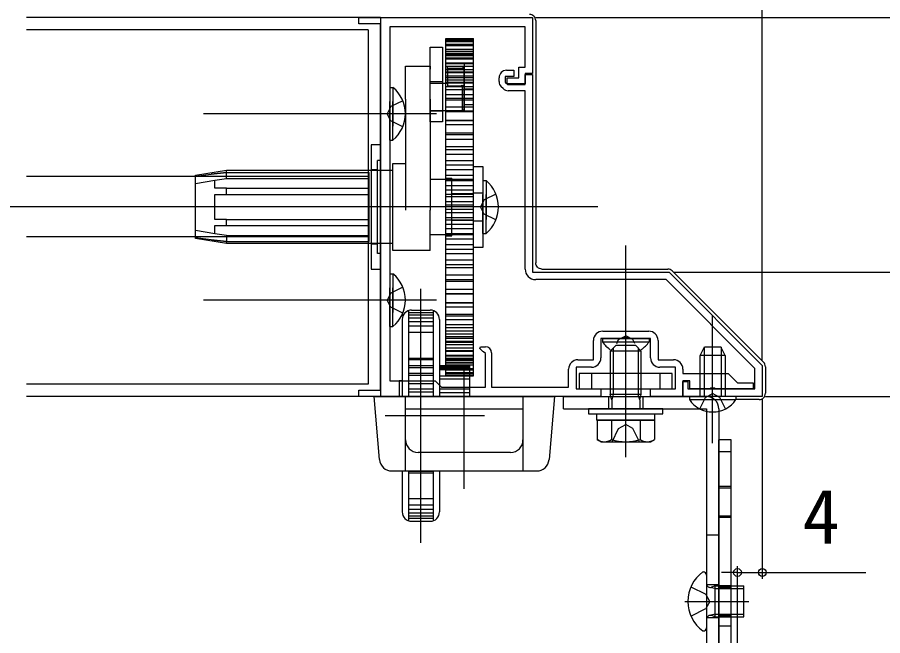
# Model space of a CAD drawing. Units: millimetres, scale not verified. Extents: x -525 to 525, y -783 to 778.
# Drawn here: x 66.3 to 205.7, y -383 to -283.5 of the extents above; entities that cross this region are included whole.
import ezdxf
from ezdxf.enums import TextEntityAlignment as Align

# ---------------------------------------------------------------- set-up
doc = ezdxf.new("R2010")
doc.units = ezdxf.units.MM
doc.header["$LTSCALE"] = 4
for name, color, linetype in [('0-2_YKK_11', 7, 'Continuous'), ('0-4_YKK_12', 2, 'Continuous'), ('0-5_YKK_13', 4, 'Continuous'), ('0-6_YKK_D', 6, 'Continuous')]:
    doc.layers.add(name, color=color, linetype=linetype)
doc.styles.add('ＭＳ ゴシック', font='')
doc.styles.get('ＭＳ ゴシック').set_extended_font_data('MS Gothic')

msp = doc.modelspace()

# ---------------------------------------------------------------- linework, layer by layer
at = {"layer": '0-2_YKK_11'}
for p, q in [((143.882, -293.818), (143.882, -293.2)), ((144.516, -294.949), (144.234, -294.666)), ((160.582, -334), (167.982, -334))]:
    msp.add_line(p, q, dxfattribs=at)
for points in [[(124.782, -343.5), (124.782, -284.5), (121.282, -284.5), (121.282, -283.5), (149.282, -283.5), (149.282, -292.5), (148.082, -292.5), (148.082, -294.2), (145.182, -294.2), (145.182, -293.2), (147.082, -293.2), (147.082, -291.5), (148.082, -291.5), (148.082, -285), (126.282, -285), (126.282, -342), (133.582, -342), (134.582, -343), (141.682, -343), (141.682, -337.6), (141.382, -337.3), (141.241, -337.242), (140.758, -336.759), (140.865, -336.5), (141.682, -336.5)], [(145.082, -292), (146.282, -292), (146.282, -293), (144.882, -293), (144.882, -293.9), (145.282, -294.3), (148.082, -294.3), (148.082, -292.7), (149.282, -292.7)], [(149.282, -292.7), (149.282, -324.5), (171.282, -324.5), (186.282, -339.5), (186.282, -344.5), (173.482, -344.5), (173.482, -342.1), (174.282, -342.1), (174.282, -343.3), (185.082, -343.3), (185.082, -339.998), (170.785, -325.7), (149.782, -325.7)], [(148.082, -324), (148.082, -295.3), (145.365, -295.3)], [(156.582, -338.6), (159.082, -338.6), (159.082, -335.5)], [(168.282, -338.3), (168.282, -335.2), (164.74, -335.2), (164.557, -335.08), (164.007, -335.08), (163.824, -335.2), (160.282, -335.2), (160.282, -338.3)], [(169.482, -335.5), (169.482, -338.6), (171.982, -338.6)], [(142.682, -337.5), (142.682, -343), (155.082, -343), (155.082, -340.1)], [(158.782, -339.8), (156.282, -339.8), (156.282, -343.3), (160.282, -343.3), (160.282, -344.5), (121.282, -344.5), (121.282, -343.5), (124.782, -343.5)], [(173.482, -340.1), (173.482, -340.8), (180.782, -340.8), (182.282, -342.3), (184.782, -342.3), (184.782, -343.3), (178.74, -343.3), (178.557, -343.18), (178.007, -343.18), (177.824, -343.3), (174.582, -343.3), (174.582, -342), (173.482, -342), (173.482, -344.5), (168.282, -344.5), (168.282, -343.3), (172.282, -343.3), (172.282, -339.8), (169.782, -339.8)]]:
    msp.add_lwpolyline(points, dxfattribs=at)
for centre, radius, start, end in [((145.082, -293.2), 1.2, 90.00001, 179.99999), ((145.082, -293.818), 1.2, 180.00002, 225.00001), ((145.365, -294.1), 1.2, 224.99999, 269.99998), ((149.782, -324), 1.7, 180.00001, 269.99999), ((160.582, -335.5), 1.5, 90.00001, 179.99999), ((167.982, -335.5), 1.5, 0.00001, 89.99999), ((141.682, -337.5), 1, 0.00001, 89.99999), ((156.582, -340.1), 1.5, 90.00001, 179.99999), ((158.782, -338.3), 1.5, 270.00001, 359.99999), ((169.782, -338.3), 1.5, 180.00001, 269.99999), ((171.982, -340.1), 1.5, 0.00001, 89.99999)]:
    msp.add_arc(centre, radius, start, end, dxfattribs=at)
at = {"layer": '0-4_YKK_12'}
for p, q in [((124.782, -283.5), (67.781, -283.5)), ((124.782, -283.5), (124.782, -284.8)), ((122.782, -285.5), (67.781, -285.5)), ((122.782, -285.5), (122.782, -342.5)), ((124.782, -284.8), (124.782, -343.2)), ((122.782, -309.116), (67.781, -309.116)), ((159.782, -314), (-180.218, -314)), ((122.782, -318.8), (67.781, -318.8)), ((122.782, -342.5), (67.781, -342.5)), ((124.782, -343.2), (124.782, -344.5)), ((124.782, -344.5), (67.781, -344.5))]:
    msp.add_line(p, q, dxfattribs=at)
at = {"layer": '0-5_YKK_13'}
for p, q in [((149.782, -283.999), (149.782, -323.002)), ((135.282, -286.889), (139.782, -286.889)), ((135.282, -286.889), (139.782, -286.889)), ((135.282, -341.2), (135.282, -286.889)), ((135.282, -286.965), (139.782, -286.965)), ((139.782, -341.2), (139.782, -286.889)), ((135.282, -287.219), (139.782, -287.219)), ((135.282, -287.371), (139.782, -287.371)), ((135.282, -287.792), (139.782, -287.792)), ((135.282, -287.792), (139.782, -287.792)), ((135.282, -288.018), (139.782, -288.018)), ((135.282, -288.603), (139.782, -288.603)), ((135.282, -288.603), (139.782, -288.603)), ((135.282, -288.9), (139.782, -288.9)), ((135.282, -288.961), (139.782, -288.961)), ((135.282, -289.285), (139.782, -289.285)), ((135.282, -289.45), (139.782, -289.45)), ((135.282, -289.643), (139.782, -289.643)), ((128.782, -291.814), (128.782, -291.322)), ((135.282, -290.01), (139.782, -290.01)), ((135.282, -290.162), (139.782, -290.162)), ((135.282, -290.798), (139.782, -290.798)), ((135.282, -290.89), (138.282, -290.89)), ((135.282, -290.905), (139.782, -290.905)), ((138.282, -290.89), (138.282, -298.652)), ((128.782, -296.661), (128.782, -291.814)), ((132.782, -296.661), (132.782, -291.814)), ((135.282, -291.337), (139.782, -291.337)), ((135.282, -291.874), (139.782, -291.874)), ((135.282, -292.224), (139.782, -292.224)), ((135.282, -292.375), (139.782, -292.375)), ((135.582, -291.4), (137.482, -291.4)), ((135.582, -291.764), (135.582, -291.4)), ((135.582, -291.764), (135.582, -294.502)), ((137.482, -291.764), (135.582, -291.764)), ((138.282, -291.546), (138.282, -291.619)), ((132.782, -293.802), (134.782, -293.802)), ((132.782, -294.052), (134.782, -294.052)), ((134.782, -294.052), (135.282, -294.052)), ((135.282, -292.869), (139.782, -292.869)), ((135.282, -293.15), (139.782, -293.15)), ((135.282, -293.556), (139.782, -293.556)), ((135.282, -293.924), (138.382, -293.924)), ((135.282, -293.924), (139.782, -293.924)), ((135.282, -294.041), (139.782, -294.041)), ((135.282, -294.052), (135.582, -294.052)), ((126.282, -294.75), (126.282, -301)), ((126.282, -294.75), (126.791, -294.75)), ((126.791, -294.75), (126.791, -301)), ((135.282, -294.593), (139.782, -294.593)), ((135.282, -294.615), (139.782, -294.615)), ((135.282, -295.074), (139.782, -295.074)), ((135.582, -294.502), (137.482, -294.502)), ((137.982, -298.552), (137.982, -294.394)), ((138.282, -294.358), (138.26, -294.332)), ((139.782, -295.052), (138.282, -295.052)), ((128.782, -296.661), (128.782, -314.503)), ((132.782, -296.661), (132.782, -314.503)), ((135.282, -295.888), (139.782, -295.888)), ((135.282, -296.492), (139.782, -296.492)), ((135.282, -296.762), (139.782, -296.762)), ((126.282, -303.25), (126.282, -297)), ((126.791, -303.25), (126.791, -297)), ((135.282, -297.899), (139.782, -297.899)), ((138.282, -298.252), (137.982, -298.552)), ((139.782, -297.552), (138.282, -297.552)), ((133.782, -299), (96.282, -299)), ((132.782, -298.522), (134.782, -298.522)), ((134.782, -298.552), (132.782, -298.552)), ((135.282, -298.552), (134.782, -298.552)), ((135.282, -298.55), (139.782, -298.55)), ((137.982, -298.552), (135.282, -298.552)), ((135.282, -298.607), (139.782, -298.607)), ((135.282, -298.652), (138.282, -298.652)), ((135.282, -300.002), (139.782, -300.002)), ((135.282, -300.002), (139.782, -300.002)), ((135.282, -300.056), (139.782, -300.056)), ((135.282, -300.748), (139.782, -300.748)), ((135.282, -302.074), (139.782, -302.074)), ((135.282, -302.074), (139.782, -302.074)), ((135.282, -302.339), (139.782, -302.339)), ((126.282, -303.25), (126.791, -303.25)), ((135.282, -303.066), (139.782, -303.066)), ((135.282, -304.254), (139.782, -304.254)), ((135.282, -304.254), (139.782, -304.254)), ((135.282, -304.727), (139.782, -304.727)), ((124.782, -306.5), (124.282, -306.5)), ((124.282, -321.5), (124.282, -306.5)), ((135.282, -305.483), (139.782, -305.483)), ((135.282, -306.523), (139.782, -306.523)), ((124.282, -308), (123.282, -308)), ((126.782, -307), (128.782, -307)), ((126.782, -321), (126.782, -307)), ((135.282, -307.196), (139.782, -307.196)), ((135.282, -307.2), (139.782, -307.2)), ((135.282, -307.2), (139.782, -307.2)), ((135.282, -307.977), (139.782, -307.977)), ((94.982, -308.9), (99.982, -308.1)), ((94.982, -319.1), (94.982, -308.9)), ((99.982, -308.432), (97.481, -308.723)), ((98.107, -309.7), (99.982, -309.4)), ((99.982, -308.1), (122.782, -308.1)), ((99.982, -308.432), (99.982, -308.1)), ((99.982, -308.432), (122.782, -308.432)), ((99.982, -309.4), (99.982, -308.432)), ((99.982, -309.4), (122.782, -309.4)), ((122.782, -308.1), (123.282, -308.1)), ((122.782, -308.432), (122.982, -308.432)), ((122.782, -309.4), (122.982, -309.4)), ((122.982, -319.569), (122.982, -308.432)), ((123.282, -308.1), (126.282, -308.1)), ((126.282, -308.1), (126.782, -308.1)), ((135.282, -308.859), (139.782, -308.859)), ((135.282, -308.859), (139.782, -308.859)), ((135.282, -309.35), (136.282, -309.35)), ((136.282, -318.65), (136.282, -309.35)), ((94.982, -310.2), (98.107, -309.7)), ((98.107, -311), (98.107, -309.7)), ((132.782, -309.5), (135.282, -309.5)), ((135.282, -309.5), (136.282, -309.5)), ((135.282, -309.548), (139.782, -309.548)), ((135.282, -309.734), (139.782, -309.734)), ((135.282, -309.734), (139.782, -309.734)), ((135.282, -310.526), (139.782, -310.526)), ((136.282, -318.5), (136.282, -309.5)), ((141.282, -309.75), (141.282, -316)), ((141.282, -309.75), (141.791, -309.75)), ((141.791, -309.75), (141.791, -316)), ((99.982, -311), (98.107, -311)), ((98.107, -312), (99.982, -312)), ((99.982, -311), (122.782, -311)), ((99.982, -312), (99.982, -311)), ((99.982, -312), (122.782, -312)), ((122.782, -311), (122.982, -311)), ((122.782, -312), (122.982, -312)), ((135.282, -311.242), (139.782, -311.242)), ((135.282, -311.242), (139.782, -311.242)), ((135.282, -311.94), (139.782, -311.94)), ((136.282, -311.85), (139.782, -311.85)), ((139.782, -311.75), (141.282, -311.75)), ((141.282, -318.25), (141.282, -312)), ((141.791, -318.25), (141.791, -312)), ((135.282, -312.307), (139.782, -312.307)), ((135.282, -312.307), (139.782, -312.307)), ((135.282, -313.106), (139.782, -313.106)), ((132.782, -321), (132.782, -314.503)), ((135.282, -313.65), (139.782, -313.65)), ((135.282, -313.65), (139.782, -313.65)), ((135.282, -314.351), (139.782, -314.351)), ((135.282, -314.895), (139.782, -314.895)), ((99.982, -316), (122.782, -316)), ((99.982, -317), (99.982, -316)), ((122.782, -316), (122.982, -316)), ((135.282, -315.694), (139.782, -315.694)), ((135.282, -316.061), (139.782, -316.061)), ((136.282, -316.15), (139.782, -316.15)), ((139.782, -316.25), (141.282, -316.25)), ((98.107, -318.3), (94.982, -317.8)), ((98.107, -318.3), (98.107, -317)), ((98.107, -317), (99.982, -317)), ((99.982, -317), (122.782, -317)), ((122.782, -317), (122.982, -317)), ((135.282, -316.759), (139.782, -316.759)), ((135.282, -317.475), (139.782, -317.475)), ((135.282, -317.475), (139.782, -317.475)), ((99.982, -319.9), (94.982, -319.1)), ((99.982, -318.6), (98.107, -318.3)), ((99.982, -318.6), (122.782, -318.6)), ((122.782, -318.6), (122.982, -318.6)), ((135.282, -318.5), (132.782, -318.5)), ((135.282, -318.267), (139.782, -318.267)), ((135.282, -318.453), (139.782, -318.453)), ((135.282, -318.453), (139.782, -318.453)), ((136.282, -318.5), (135.282, -318.5)), ((135.282, -318.65), (136.282, -318.65)), ((135.282, -319.142), (139.782, -319.142)), ((141.282, -318.25), (141.791, -318.25)), ((97.481, -319.277), (99.982, -319.569)), ((99.982, -319.569), (122.782, -319.569)), ((99.982, -319.9), (99.982, -319.569)), ((122.782, -319.9), (99.982, -319.9)), ((122.782, -319.569), (122.982, -319.569)), ((122.782, -319.569), (122.982, -319.569)), ((123.282, -319.9), (122.782, -319.9)), ((126.282, -319.9), (123.282, -319.9)), ((124.282, -320), (123.282, -320)), ((126.782, -319.9), (126.282, -319.9)), ((135.282, -320.024), (139.782, -320.024)), ((135.282, -320.024), (139.782, -320.024)), ((164.282, -342.7), (164.282, -320.2)), ((124.782, -321.5), (124.282, -321.5)), ((132.782, -321), (126.782, -321)), ((135.282, -320.801), (139.782, -320.801)), ((135.282, -320.805), (139.782, -320.805)), ((135.282, -320.805), (139.782, -320.805)), ((135.282, -321.478), (139.782, -321.478)), ((135.282, -322.518), (139.782, -322.518)), ((135.282, -322.518), (139.782, -322.518)), ((135.282, -323.274), (139.782, -323.274)), ((126.282, -324.75), (126.282, -331)), ((126.282, -324.75), (126.791, -324.75)), ((126.791, -324.75), (126.791, -331)), ((135.282, -323.747), (139.782, -323.747)), ((150.781, -324), (171.069, -324)), ((171.775, -324.293), (186.49, -339.008)), ((135.282, -324.935), (139.782, -324.935)), ((135.282, -325.662), (139.782, -325.662)), ((135.282, -325.927), (139.782, -325.927)), ((126.282, -333.25), (126.282, -327)), ((126.791, -333.25), (126.791, -327)), ((131.282, -368.088), (131.282, -327.163)), ((135.282, -327.253), (139.782, -327.253)), ((135.282, -327.253), (139.782, -327.253)), ((135.282, -327.945), (139.782, -327.945)), ((135.282, -327.999), (139.782, -327.999)), ((133.782, -329), (96.282, -329)), ((135.282, -329.394), (139.782, -329.394)), ((135.282, -329.394), (139.782, -329.394)), ((135.282, -329.45), (139.782, -329.45)), ((135.282, -330.102), (139.782, -330.102)), ((129.282, -330.686), (129.282, -342)), ((133.282, -331.037), (129.282, -331.037)), ((133.282, -331.41), (129.282, -331.41)), ((129.782, -330.601), (132.782, -330.601)), ((133.282, -330.686), (133.282, -342)), ((135.282, -331.239), (139.782, -331.239)), ((135.282, -331.508), (139.782, -331.508)), ((178.282, -352), (178.282, -331.5)), ((128.282, -332.1), (128.282, -342)), ((133.282, -331.895), (129.282, -331.895)), ((133.282, -332.487), (129.282, -332.487)), ((134.282, -332.101), (134.282, -342.7)), ((135.282, -332.113), (139.782, -332.113)), ((135.282, -332.927), (139.782, -332.927)), ((135.282, -332.927), (139.782, -332.927)), ((126.282, -333.25), (126.791, -333.25)), ((133.282, -333.183), (129.282, -333.183)), ((133.282, -334.214), (129.282, -334.214)), ((135.282, -333.386), (139.782, -333.386)), ((135.282, -333.408), (139.782, -333.408)), ((135.282, -333.96), (139.782, -333.96)), ((135.282, -334.445), (139.782, -334.445)), ((135.282, -334.445), (139.782, -334.445)), ((164.282, -354.3), (164.282, -333.8)), ((135.282, -334.851), (139.782, -334.851)), ((135.282, -335.132), (139.782, -335.132)), ((135.282, -335.132), (139.782, -335.132)), ((135.282, -335.626), (139.782, -335.626)), ((135.282, -335.777), (139.782, -335.777)), ((135.282, -335.777), (139.782, -335.777)), ((160.532, -335.2), (168.032, -335.2)), ((160.532, -335.2), (160.532, -335.709)), ((160.532, -335.709), (168.032, -335.709)), ((168.032, -335.2), (168.032, -335.709)), ((135.282, -336.127), (139.782, -336.127)), ((135.282, -336.664), (139.782, -336.664)), ((135.282, -336.664), (139.782, -336.664)), ((135.282, -337.096), (139.782, -337.096)), ((135.282, -337.203), (139.782, -337.203)), ((162.682, -336.3), (161.782, -337.2)), ((161.782, -337.2), (161.782, -344.2)), ((166.782, -337.2), (161.782, -337.2)), ((162.268, -336.714), (162.268, -344.2)), ((165.882, -336.3), (162.682, -336.3)), ((165.882, -336.3), (166.782, -337.2)), ((166.296, -336.714), (166.296, -344.2)), ((166.782, -344.2), (166.782, -337.2)), ((176.282, -337.9), (176.982, -336.5)), ((176.936, -336.592), (176.936, -340.8)), ((176.982, -336.5), (179.582, -336.5)), ((180.282, -337.9), (179.582, -336.5)), ((179.628, -336.592), (179.628, -340.8)), ((133.282, -338.405), (129.282, -338.405)), ((133.282, -338.594), (129.282, -338.594)), ((135.282, -337.839), (139.782, -337.839)), ((135.282, -337.839), (139.782, -337.839)), ((135.282, -337.991), (139.782, -337.991)), ((135.282, -338.357), (139.782, -338.357)), ((135.282, -338.551), (139.782, -338.551)), ((135.282, -338.551), (139.782, -338.551)), ((180.282, -337.9), (176.282, -337.9)), ((176.282, -340.8), (176.282, -337.9)), ((180.282, -337.9), (180.282, -340.8)), ((133.282, -339.557), (129.282, -339.557)), ((129.282, -339.818), (133.282, -339.818)), ((139.182, -339.601), (134.282, -339.601)), ((134.282, -339.609), (139.182, -339.609)), ((134.282, -339.808), (139.182, -339.808)), ((134.282, -339.975), (139.182, -339.975)), ((135.282, -338.716), (139.782, -338.716)), ((135.282, -339.04), (139.782, -339.04)), ((135.282, -339.101), (139.782, -339.101)), ((135.282, -339.398), (139.782, -339.398)), ((135.282, -339.983), (139.782, -339.983)), ((139.182, -343), (139.182, -339.601)), ((186.782, -339.714), (186.782, -344.002)), ((129.282, -340.755), (133.282, -340.755)), ((129.282, -341.095), (133.282, -341.095)), ((139.182, -340.215), (134.282, -340.215)), ((139.182, -341.262), (134.282, -341.262)), ((135.282, -340.209), (139.782, -340.209)), ((135.282, -340.63), (139.782, -340.63)), ((135.282, -340.63), (139.782, -340.63)), ((135.282, -340.782), (139.782, -340.782)), ((135.282, -341.036), (139.782, -341.036)), ((135.282, -341.112), (139.782, -341.112)), ((135.282, -341.198), (139.782, -341.198)), ((135.282, -341.198), (139.782, -341.198)), ((135.282, -341.2), (139.782, -341.2)), ((138.282, -359.375), (138.282, -340.314)), ((158.782, -340.8), (158.782, -343.3)), ((169.782, -340.8), (169.782, -343.3)), ((176.282, -344.5), (176.282, -340.8)), ((176.936, -340.8), (176.936, -344.5)), ((179.628, -340.8), (179.628, -344.5)), ((180.282, -340.8), (180.282, -344.5)), ((127.782, -342), (127.782, -344.5)), ((128.282, -342), (127.782, -342)), ((128.282, -342), (128.282, -344.5)), ((129.282, -342), (129.282, -344.5)), ((129.282, -342.001), (133.282, -342.001)), ((129.282, -342.417), (133.282, -342.417)), ((133.282, -342), (133.282, -344.5)), ((139.182, -341.713), (134.282, -341.713)), ((134.282, -342.7), (134.282, -344.5)), ((129.282, -343.284), (133.282, -343.284)), ((129.282, -343.775), (133.282, -343.775)), ((139.182, -343.305), (134.282, -343.305)), ((139.182, -343.313), (134.282, -343.313)), ((139.182, -343.92), (134.282, -343.92)), ((139.182, -344.5), (139.182, -343)), ((166.782, -344.2), (161.782, -344.2)), ((162.025, -345.042), (161.782, -344.2)), ((162.268, -344.2), (162.025, -345.042)), ((166.539, -345.042), (166.296, -344.2)), ((166.539, -345.042), (166.782, -344.2)), ((123.782, -344.5), (152.782, -344.501)), ((124.629, -354.667), (123.782, -344.5)), ((128.782, -356.5), (128.782, -344.5)), ((139.182, -344.501), (139.182, -344.5)), ((147.782, -356.501), (147.782, -344.501)), ((152.782, -344.501), (151.935, -354.667)), ((154.282, -344.5), (177.282, -344.5)), ((154.282, -346.5), (154.282, -344.5)), ((161.532, -344.5), (161.532, -346.5)), ((162.025, -345.042), (162.025, -346.5)), ((166.539, -345.042), (166.539, -346.5)), ((167.032, -344.5), (167.032, -346.5)), ((182.032, -344.5), (174.532, -344.5)), ((174.532, -344.5), (174.532, -345.009)), ((174.532, -345.009), (182.032, -345.009)), ((182.032, -344.5), (182.032, -345.009)), ((185.784, -345), (182.032, -345)), ((154.282, -346.5), (177.282, -346.5)), ((177.282, -346.5), (177.282, -390.5)), ((179.282, -346.5), (179.282, -390.5)), ((141.551, -347.601), (125.536, -347.6)), ((159.582, -347.3), (159.582, -348.3)), ((159.582, -347.3), (168.982, -347.3)), ((168.982, -348.3), (159.582, -348.3)), ((159.664, -348.3), (159.664, -351.443)), ((159.664, -348.3), (168.901, -348.3)), ((161.782, -348.3), (166.782, -348.3)), ((161.973, -348.3), (161.973, -351.443)), ((166.592, -348.3), (166.592, -351.443)), ((168.901, -348.3), (168.901, -351.443)), ((168.982, -348.3), (168.982, -347.3)), ((160.282, -351.8), (159.664, -351.443)), ((160.282, -351.8), (168.282, -351.8)), ((168.282, -351.8), (168.901, -351.443)), ((179.282, -402.5), (179.282, -351.5)), ((181.282, -351.5), (179.282, -351.5)), ((181.282, -402.5), (181.282, -351.5)), ((145.732, -353.501), (130.832, -353.501)), ((181.282, -353.433), (179.282, -353.433)), ((126.622, -356.5), (149.942, -356.501)), ((128.282, -356.5), (128.282, -363.1)), ((129.282, -356.501), (129.282, -364.515)), ((133.282, -356.608), (129.282, -356.608)), ((129.282, -356.796), (133.282, -356.796)), ((133.282, -356.501), (133.282, -364.515)), ((134.282, -356.501), (134.282, -363.101)), ((181.282, -359), (179.282, -359)), ((181.282, -359.251), (179.282, -359.251)), ((133.282, -360.987), (129.282, -360.987)), ((133.282, -362.019), (129.282, -362.019)), ((133.282, -362.714), (129.282, -362.714)), ((133.282, -363.307), (129.282, -363.307)), ((133.282, -363.791), (129.282, -363.791)), ((181.282, -363.75), (179.282, -363.75)), ((133.282, -364.165), (129.282, -364.165)), ((129.782, -364.601), (132.782, -364.601)), ((181.282, -364), (179.282, -364)), ((179.282, -366.85), (177.282, -366.85)), ((176.683, -372.75), (176.782, -372.75)), ((177.282, -373.25), (177.282, -381.75)), ((179.282, -374.85), (177.282, -374.85)), ((174.771, -375.15), (177.209, -376.355)), ((178.682, -375.433), (177.758, -375.237)), ((178.682, -375), (178.085, -375.215)), ((178.682, -380), (178.682, -375)), ((178.682, -375), (183.282, -375)), ((178.682, -375.433), (183.282, -375.433)), ((181.282, -375), (179.282, -375)), ((181.282, -375.251), (179.282, -375.251)), ((183.282, -380), (183.282, -375)), ((173.782, -377.5), (184.083, -377.5)), ((177.817, -377.5), (177.209, -376.355)), ((177.817, -377.5), (177.209, -378.645)), ((174.771, -379.85), (177.209, -378.645)), ((179.282, -380.15), (177.282, -380.15)), ((178.682, -379.567), (177.758, -379.764)), ((178.682, -380), (178.085, -379.786)), ((178.682, -379.567), (183.282, -379.567)), ((178.682, -380), (183.282, -380)), ((181.282, -379.75), (179.282, -379.75)), ((181.282, -380), (179.282, -380)), ((181.282, -381.5), (179.282, -381.5)), ((176.683, -382.25), (176.782, -382.25))]:
    msp.add_line(p, q, dxfattribs=at)
for points in [[(149.782, -283.999), (149.763, -283.804), (149.706, -283.617), (149.614, -283.444), (149.49, -283.293), (149.339, -283.169), (149.166, -283.076), (148.979, -283.02), (148.784, -283)], [(128.782, -291.322), (132.782, -291.322), (132.782, -291.814)], [(137.482, -291.4), (137.638, -291.403), (137.69, -291.405), (137.788, -291.411), (137.927, -291.425), (138.048, -291.443), (138.147, -291.465), (138.221, -291.49), (138.267, -291.517)], [(138.267, -291.647), (138.221, -291.674), (138.147, -291.7), (138.048, -291.722), (137.927, -291.74), (137.788, -291.753), (137.69, -291.76), (137.638, -291.762), (137.482, -291.764)], [(138.282, -298.252), (138.282, -294.431), (138.282, -291.619)], [(137.482, -294.502), (137.731, -294.476), (137.821, -294.454), (137.951, -294.407)], [(137.982, -294.394), (138.057, -294.432), (138.132, -294.465), (138.24, -294.478), (138.281, -294.441)], [(128.378, -296.925), (126.471, -297.855), (125.863, -299)], [(128.378, -301.075), (126.471, -300.145), (125.863, -299)], [(94.982, -309.032), (97.481, -308.724), (99.982, -308.432)], [(99.982, -316), (98.107, -316), (98.107, -312)], [(143.378, -311.925), (141.471, -312.855), (140.863, -314)], [(143.378, -316.075), (141.471, -315.145), (140.863, -314)], [(99.982, -319.569), (97.481, -319.277), (94.982, -318.969)], [(99.982, -318.6), (99.982, -319.569), (122.782, -319.569)], [(150.781, -324), (150.586, -323.981), (150.398, -323.924), (150.226, -323.832), (150.074, -323.708), (149.95, -323.557), (149.858, -323.384), (149.801, -323.197), (149.782, -323.002)], [(171.775, -324.293), (171.623, -324.169), (171.451, -324.076), (171.263, -324.02), (171.069, -324)], [(128.378, -326.925), (126.471, -327.855), (125.863, -329)], [(128.378, -331.075), (126.471, -330.145), (125.863, -329)], [(162.822, -336), (163.137, -335.354), (164.282, -334.745)], [(165.742, -336), (165.427, -335.354), (164.282, -334.745)], [(186.782, -339.714), (186.763, -339.519), (186.706, -339.332), (186.614, -339.159), (186.49, -339.008)], [(176.232, -346.51), (177.137, -344.654), (178.282, -344.045)], [(180.332, -346.51), (179.427, -344.654), (178.282, -344.045)], [(185.784, -345), (185.979, -344.981), (186.166, -344.924), (186.339, -344.832), (186.49, -344.708), (186.614, -344.557), (186.706, -344.384), (186.763, -344.197), (186.782, -344.002)], [(128.832, -351.501), (128.832, -346.501), (147.732, -346.501), (147.732, -351.501)], [(162.082, -351.8), (163.132, -349.648), (164.282, -349.036)], [(166.482, -351.8), (165.432, -349.648), (164.282, -349.036)]]:
    msp.add_lwpolyline(points, dxfattribs=at)
for points in [[(132.782, -300.302), (132.782, -288.302), (134.782, -288.302), (134.782, -300.302)], [(124.782, -324), (124.782, -304), (123.282, -304), (123.282, -324)], [(139.782, -320.5), (139.782, -307.5), (141.282, -307.5), (141.282, -320.5)], [(171.782, -343.3), (171.782, -340.8), (156.782, -340.8), (156.782, -343.3)], [(170.282, -346.5), (158.282, -346.5), (158.282, -347.3), (170.282, -347.3)]]:
    msp.add_lwpolyline(points, close=True, dxfattribs=at)
for centre, radius, start, end in [((123.251, -299), 5.531, 309.79413, 50.20587), ((138.251, -314), 5.531, 309.79413, 50.20587), ((123.251, -329), 5.531, 309.79413, 50.20587), ((129.782, -332.101), 1.5, 89.99951, 179.99951), ((132.782, -332.101), 1.5, 359.99951, 89.99951), ((164.282, -333.174), 4.527, 214.06671, 236.47799), ((164.282, -333.174), 4.527, 303.52201, 325.93329), ((178.282, -342.474), 4.527, 214.06671, 325.93329), ((177.282, -346.5), 2, 0, 90), ((130.832, -351.501), 2, 180, 270), ((145.732, -351.501), 2, 270, 0), ((160.818, -349.756), 2.045, 235.61575, 304.38425), ((164.282, -344.158), 7.643, 252.41205, 287.58795), ((167.746, -349.756), 2.045, 235.61575, 304.38425), ((126.622, -354.5), 2, 184.76316, 269.99951), ((149.942, -354.501), 2, 269.99951, 355.23587), ((129.782, -363.101), 1.5, 179.99951, 269.99951), ((132.782, -363.101), 1.5, 269.99951, 359.99951), ((180.182, -377.5), 5.9, 126.38156, 233.61844), ((176.782, -373.25), 0.5, 0, 90), ((177.882, -374.65), 0.6, 180, 289.77289), ((177.882, -380.35), 0.6, 70.22711, 180), ((176.782, -381.75), 0.5, 270, 0)]:
    msp.add_arc(centre, radius, start, end, dxfattribs=at)
at = {"layer": '0-6_YKK_D'}
for p, q in [((186.282, -305.284), (186.282, -222)), ((186.282, -338.708), (186.282, -242)), ((149.782, -283.5), (338.281, -283.5)), ((172.075, -324.5), (318.281, -324.5)), ((186.282, -345.001), (186.282, -373.842)), ((186.782, -344.5), (338.281, -344.5)), ((186.782, -344.5), (338.281, -344.5)), ((186.782, -344.5), (318.281, -344.5)), ((182.282, -420), (182.282, -371.842)), ((182.282, -372.842), (179.732, -372.842)), ((182.282, -372.842), (186.282, -372.842)), ((186.282, -372.842), (202.95, -372.842))]:
    msp.add_line(p, q, dxfattribs=at)
for centre in [(182.282, -372.842), (186.282, -372.842)]:
    msp.add_circle(centre, 0.637, dxfattribs=at)

# ---------------------------------------------------------------- texts
at = {"layer": '0-6_YKK_D', "style": 'ＭＳ ゴシック'}
msp.add_text('4', height=8.798, dxfattribs=at).set_placement((192.769, -370.842), align=Align.BOTTOM_LEFT)

doc.saveas('drawing.dxf')
